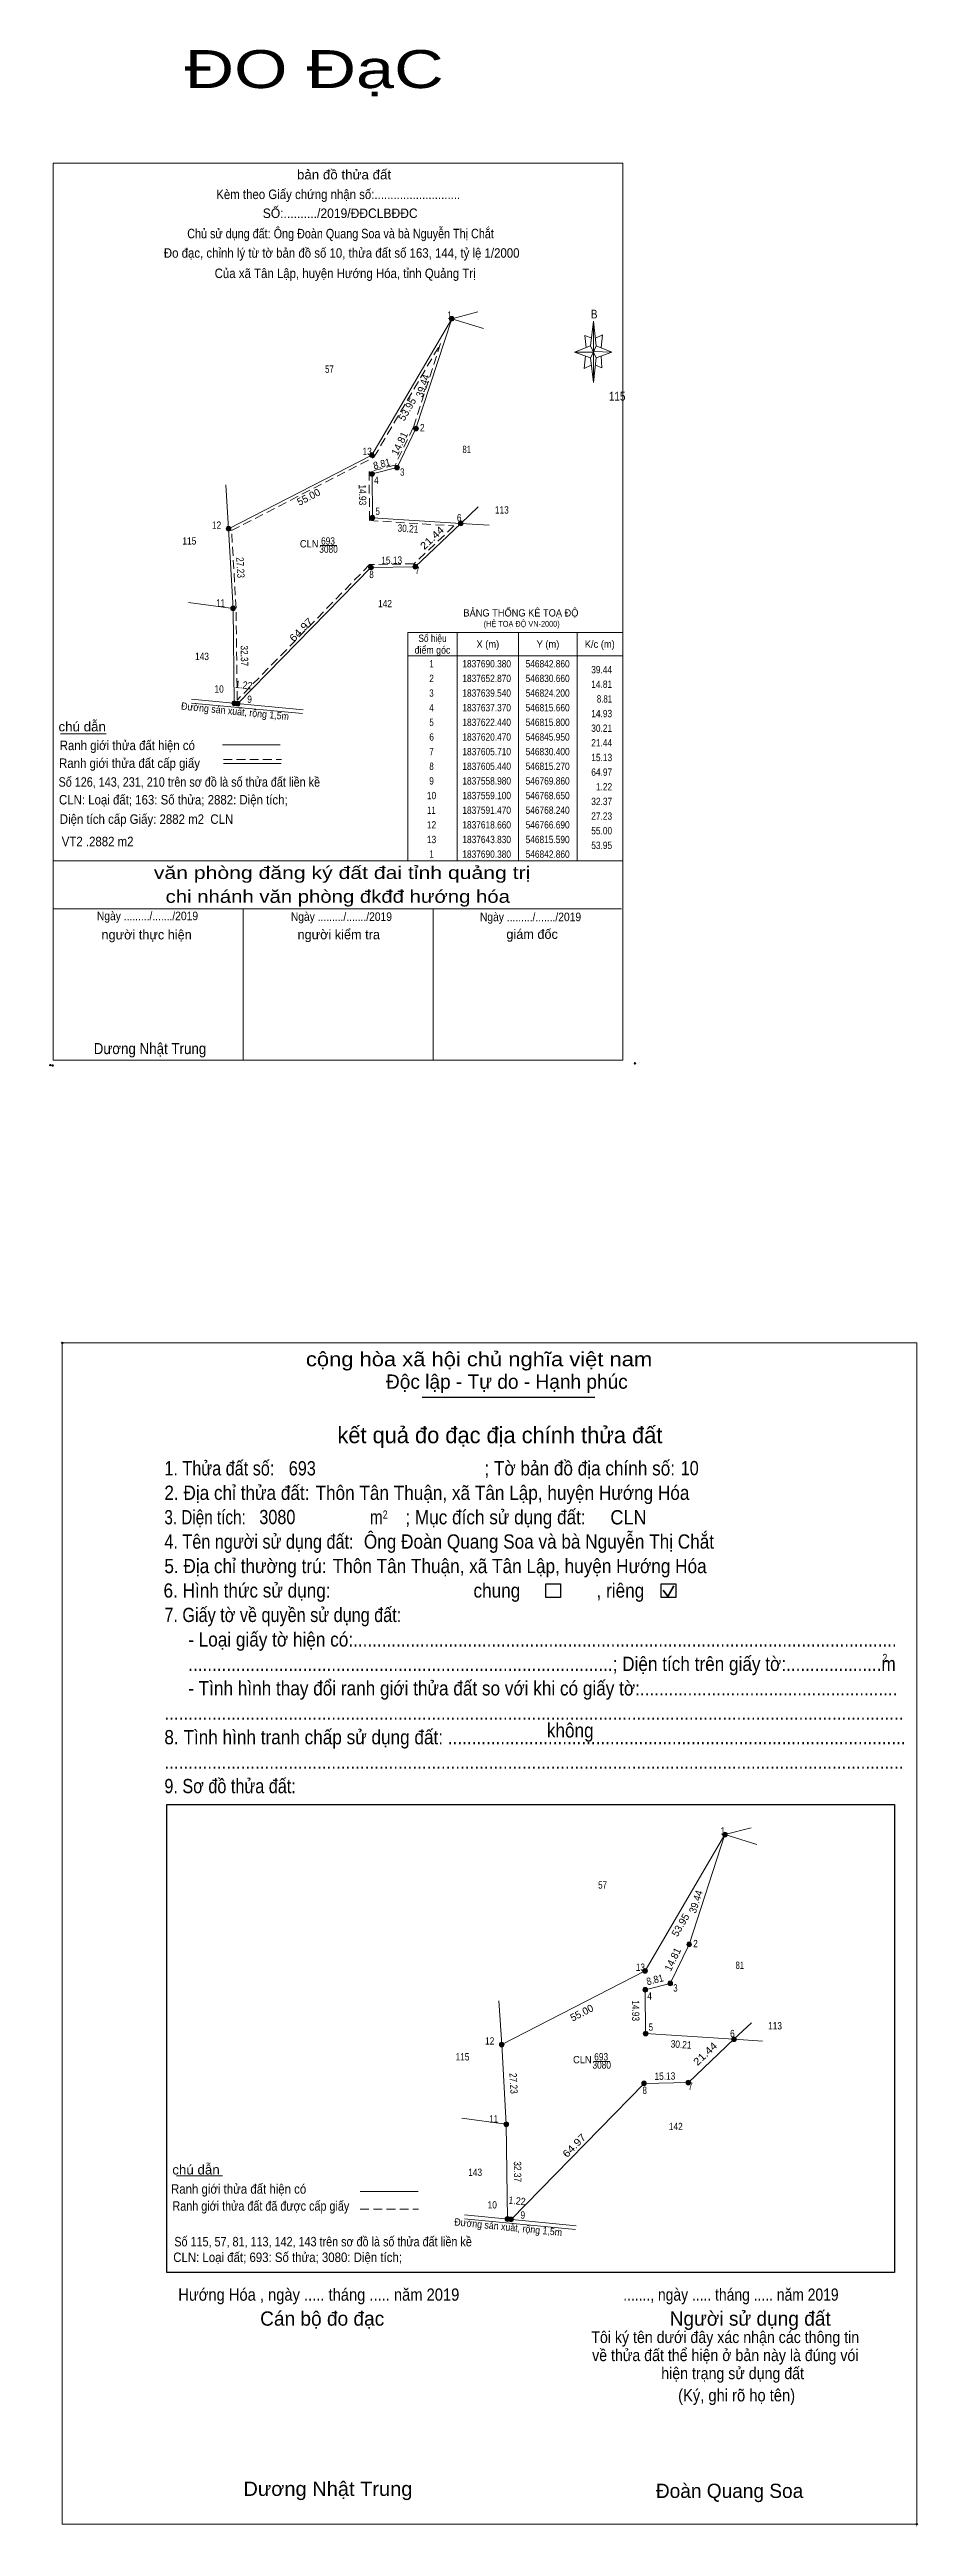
# Model space of a CAD drawing. Header units: metres. Extents: x 546706 to 547002, y 1836937 to 1837782.
import ezdxf
from ezdxf.enums import TextEntityAlignment as Align

# ---------------------------------------------------------------- set-up
doc = ezdxf.new("R2010")
doc.units = ezdxf.units.M
doc.header["$PDMODE"] = 32
doc.header["$PDSIZE"] = 0.5
doc.linetypes.add('MEDIUM_DASHED', pattern=[4.5, 3, -1.5])
for name, color, linetype, lineweight in [('1', 7, 'MEDIUM_DASHED', 13), ('10', 7, 'Continuous', 13), ('17', 7, 'Continuous', 13), ('2', 7, 'Continuous', 25), ('5', 7, 'Continuous', 13), ('6', 7, 'Continuous', 13), ('63', 7, 'Continuous', 13)]:
    doc.layers.add(name, color=color, linetype=linetype, lineweight=lineweight)

msp = doc.modelspace()

# ---------------------------------------------------------------- hatches: boundary and pattern name
at = {"layer": '63'}
for points in [[(546843.66, 1837690.38, 1), (546842.06, 1837690.38, 1)], [(546831.46, 1837652.87, 1), (546829.86, 1837652.87, 1)], [(546816.39, 1837643.83, 1), (546814.79, 1837643.83, 1)], [(546825, 1837639.54, 1), (546823.4, 1837639.54, 1)], [(546816.46, 1837637.37, 1), (546814.86, 1837637.37, 1)], [(546816.6, 1837622.44, 1), (546815, 1837622.44, 1)], [(546767.49, 1837618.66, 1), (546765.89, 1837618.66, 1)], [(546846.75, 1837620.47, 1), (546845.15, 1837620.47, 1)], [(546816.07, 1837605.44, 1), (546814.47, 1837605.44, 1)], [(546831.2, 1837605.71, 1), (546829.6, 1837605.71, 1)], [(546769.04, 1837591.47, 1), (546767.44, 1837591.47, 1)], [(546769.45, 1837559.1, 1), (546767.85, 1837559.1, 1)], [(546770.66, 1837558.98, 1), (546769.06, 1837558.98, 1)], [(546936.88, 1837172.84, 1), (546935.28, 1837172.84, 1)], [(546924.68, 1837135.33, 1), (546923.08, 1837135.33, 1)], [(546909.61, 1837126.29, 1), (546908.01, 1837126.29, 1)], [(546909.68, 1837119.83, 1), (546908.08, 1837119.83, 1)], [(546918.22, 1837122, 1), (546916.62, 1837122, 1)], [(546860.71, 1837101.12, 1), (546859.11, 1837101.12, 1)], [(546909.82, 1837104.9, 1), (546908.22, 1837104.9, 1)], [(546939.97, 1837102.93, 1), (546938.37, 1837102.93, 1)], [(546909.29, 1837087.9, 1), (546907.69, 1837087.9, 1)], [(546924.42, 1837088.17, 1), (546922.82, 1837088.17, 1)], [(546862.26, 1837073.93, 1), (546860.66, 1837073.93, 1)], [(546862.67, 1837041.56, 1), (546861.07, 1837041.56, 1)], [(546863.88, 1837041.44, 1), (546862.28, 1837041.44, 1)]]:
    msp.add_hatch(color=256, dxfattribs=at).paths.add_polyline_path(points)

# ---------------------------------------------------------------- linework, layer by layer
at = {"layer": '1'}
msp.add_lwpolyline([(546839.05, 1837681.9), (546829.73, 1837653.24), (546823.5, 1837640.39), (546814.65, 1837638.15), (546814.81, 1837621.5), (546843.6, 1837619.62), (546829.99, 1837606.7), (546814.84, 1837606.43), (546769.64, 1837560.18), (546769.24, 1837591.5), (546767.73, 1837618.07), (546816.31, 1837643.07)], close=True, dxfattribs=at)
at = {"layer": '10'}
for p, q in [((546845.95, 1837620.47), (546851.93, 1837626.14)), ((546766.69, 1837618.66), (546768.24, 1837591.47)), ((546845.95, 1837620.47), (546855.63, 1837619.84)), ((546753.07, 1837593.51), (546768.24, 1837591.47)), ((546768.65, 1837559.1), (546768.24, 1837591.47)), ((546754, 1837560.53), (546792.11, 1837556.8)), ((546754.03, 1837559.16), (546791.91, 1837555.54)), ((546939.17, 1837102.93), (546945.15, 1837108.6)), ((546859.91, 1837101.12), (546861.46, 1837073.93)), ((546939.17, 1837102.93), (546948.85, 1837102.3)), ((546846.29, 1837075.97), (546861.46, 1837073.93)), ((546861.87, 1837041.56), (546861.46, 1837073.93)), ((546847.22, 1837042.99), (546885.33, 1837039.26)), ((546847.25, 1837041.62), (546885.13, 1837038))]:
    msp.add_line(p, q, dxfattribs=at)
for points in [[(546851.81, 1837692.69), (546842.86, 1837690.38), (546815.59, 1837643.83), (546766.69, 1837618.66), (546765.71, 1837633.61)], [(546853.75, 1837687), (546842.86, 1837690.38), (546830.66, 1837652.87), (546824.2, 1837639.54), (546815.66, 1837637.37)], [(546845.95, 1837620.47), (546815.8, 1837622.44), (546815.66, 1837637.37)], [(546845.95, 1837620.47), (546830.4, 1837605.71), (546815.27, 1837605.44), (546769.86, 1837558.98)], [(546945.03, 1837175.15), (546936.08, 1837172.84), (546908.81, 1837126.29), (546859.91, 1837101.12), (546858.93, 1837116.07)], [(546946.97, 1837169.46), (546936.08, 1837172.84), (546923.88, 1837135.33), (546917.42, 1837122), (546908.88, 1837119.83)], [(546939.17, 1837102.93), (546909.02, 1837104.9), (546908.88, 1837119.83)], [(546939.17, 1837102.93), (546923.62, 1837088.17), (546908.49, 1837087.9), (546863.08, 1837041.44)]]:
    msp.add_lwpolyline(points, dxfattribs=at)
at = {"layer": '17'}
for p, q in [((546709.32, 1837548.6), (546724.96, 1837548.6)), ((546748.93, 1837056.34), (546764.58, 1837056.34))]:
    msp.add_line(p, q, dxfattribs=at)
at = {"layer": '2'}
for p, q in [((546832.74, 1837322.21), (546891.71, 1837322.21)), ((546745.67, 1837183.13), (546993.94, 1837183.13)), ((546993.94, 1837183.13), (546993.94, 1837023.32))]:
    msp.add_line(p, q, dxfattribs=at)
at = {"layer": '2', "lineweight": 35}
for p, q in [((546914.99, 1837256.29), (546916.65, 1837254.13)), ((546916.65, 1837254.13), (546918.67, 1837257.74))]:
    msp.add_line(p, q, dxfattribs=at)
at = {"layer": '2', "lineweight": 13}
msp.add_lwpolyline([(546709.92, 1837340.71), (547001.53, 1837340.71), (547001.53, 1836937.37), (546709.92, 1836937.37)], close=True, dxfattribs=at)
at = {"layer": '2'}
for points in [[(546874.94, 1837258.44), (546879.95, 1837258.44), (546879.95, 1837253.77), (546874.94, 1837253.77)], [(546914.34, 1837258.44), (546919.35, 1837258.44), (546919.35, 1837253.77), (546914.34, 1837253.77)]]:
    msp.add_lwpolyline(points, close=True, dxfattribs=at)
msp.add_lwpolyline([(546993.94, 1837023.32), (546745.67, 1837023.32), (546745.67, 1837183.13)], dxfattribs=at)
for p in [(546709.92, 1837340.71), (547001.53, 1836937.37)]:
    msp.add_point(p, dxfattribs=at)
at = {"layer": '5'}
for p, q in [((546890.19, 1837681.17), (546891.27, 1837689.6)), ((546890.19, 1837677.07), (546884.79, 1837679.01)), ((546892.13, 1837677.07), (546891.27, 1837668.65)), ((546894.08, 1837673.61), (546891.92, 1837674.48)), ((546892.13, 1837681.17), (546897.53, 1837679.01)), ((546893.86, 1837677.72), (546894.08, 1837673.61)), ((546706.88, 1837505.27), (546901.28, 1837505.27)), ((546706.88, 1837488.85), (546900.84, 1837488.85)), ((546706.88, 1837488.85), (546900.84, 1837488.85)), ((546706.88, 1837488.85), (546900.84, 1837488.85)), ((546771.68, 1837437.23), (546771.68, 1837488.85)), ((546836.48, 1837437.23), (546836.48, 1837488.85))]:
    msp.add_line(p, q, dxfattribs=at)
for points in [[(546706.88, 1837743.51), (546901.28, 1837743.51), (546901.28, 1837437.23), (546706.88, 1837437.23)], [(546891.27, 1837689.6), (546892.13, 1837681.17), (546891.27, 1837679.01)], [(546891.27, 1837679.01), (546884.79, 1837679.01), (546890.19, 1837681.17), (546892.13, 1837677.07), (546897.53, 1837679.01), (546891.27, 1837679.23)], [(546891.27, 1837679.01), (546891.27, 1837668.65), (546890.19, 1837677.07)]]:
    msp.add_lwpolyline(points, close=True, dxfattribs=at)
for points in [[(546890.62, 1837683.77), (546888.24, 1837684.63), (546888.68, 1837680.53)], [(546891.92, 1837683.77), (546894.29, 1837684.85), (546893.86, 1837680.53)], [(546891.27, 1837679.01), (546890.19, 1837681.17), (546884.79, 1837679.01)], [(546888.46, 1837677.72), (546888.03, 1837673.4), (546890.4, 1837674.48)], [(546891.27, 1837679.01), (546892.13, 1837677.07), (546897.53, 1837679.01)], [(546901.28, 1837437.23), (546706.88, 1837437.23), (546706.88, 1837488.85)]]:
    msp.add_lwpolyline(points, dxfattribs=at)
for p in [(546705.86, 1837435.56), (546706.72, 1837435.41)]:
    msp.add_point(p, dxfattribs=at)
at = {"layer": '6'}
for p, q in [((546764.62, 1837544.84), (546784.36, 1837544.84)), ((546764.92, 1837538.52), (546784.67, 1837538.52)), ((546811.61, 1837051.01), (546831.36, 1837051.01))]:
    msp.add_line(p, q, dxfattribs=at)
at = {"layer": '6', "linetype": 'MEDIUM_DASHED'}
for p, q in [((546764.92, 1837539.85), (546784.79, 1837539.85)), ((546811.61, 1837044.95), (546831.48, 1837044.95))]:
    msp.add_line(p, q, dxfattribs=at)
at = {"layer": '6'}
msp.add_point((546905.38, 1837436.15), dxfattribs=at)
at = {"layer": '63'}
for p, q in [((546797.97, 1837612.95), (546803.62, 1837612.95)), ((546844.68, 1837583.27), (546844.68, 1837505.27)), ((546865.68, 1837583.27), (546865.68, 1837505.27)), ((546885.68, 1837583.27), (546885.68, 1837505.27)), ((546827.88, 1837575.27), (546901.28, 1837575.27)), ((546891.19, 1837095.41), (546896.84, 1837095.41))]:
    msp.add_line(p, q, dxfattribs=at)
msp.add_lwpolyline([(546827.88, 1837583.27), (546901.28, 1837583.27), (546901.28, 1837505.27), (546827.88, 1837505.27)], close=True, dxfattribs=at)
for centre in [(546842.86, 1837690.38), (546830.66, 1837652.87), (546815.59, 1837643.83), (546824.2, 1837639.54), (546815.66, 1837637.37), (546815.8, 1837622.44), (546766.69, 1837618.66), (546845.95, 1837620.47), (546815.27, 1837605.44), (546830.4, 1837605.71), (546768.24, 1837591.47), (546768.65, 1837559.1), (546769.86, 1837558.98), (546936.08, 1837172.84), (546923.88, 1837135.33), (546908.81, 1837126.29), (546908.88, 1837119.83), (546917.42, 1837122), (546859.91, 1837101.12), (546909.02, 1837104.9), (546939.17, 1837102.93), (546908.49, 1837087.9), (546923.62, 1837088.17), (546861.46, 1837073.93), (546861.87, 1837041.56), (546863.08, 1837041.44)]:
    msp.add_circle(centre, 0.8, dxfattribs=at)

# ---------------------------------------------------------------- texts
at = {"layer": '1'}
for s, height, width, p in [('57', 2.5, 0.8, (546801.11, 1837671.92)), ('115', 3, 0.85, (546899.31, 1837662.42)), ('81', 2.5, 0.75, (546847.955, 1837644.51)), ('113', 2.5, 0.85, (546859.96, 1837623.84)), ('115', 2.5, 0.85, (546753.31, 1837613.26)), ('CLN', 2.5, 0.95, (546794.205, 1837612.29)), ('693', 2.5, 0.85, (546800.63, 1837613.26)), ('3080', 2.5, 0.85, (546800.815, 1837610.46)), ('142', 2.5, 0.85, (546820.08, 1837591.87)), ('143', 2.5, 0.85, (546757.63, 1837573.83)), ('57', 2.5, 0.8, (546894.33, 1837154.38)), ('81', 2.5, 0.75, (546941.175, 1837126.97)), ('113', 2.5, 0.85, (546953.18, 1837106.3)), ('115', 2.5, 0.85, (546846.53, 1837095.72)), ('693', 2.5, 0.85, (546893.85, 1837095.72)), ('CLN', 2.5, 0.95, (546887.425, 1837094.75)), ('3080', 2.5, 0.85, (546894.035, 1837092.92)), ('142', 2.5, 0.85, (546919.31, 1837071.92)), ('143', 2.5, 0.85, (546850.85, 1837056.29))]:
    msp.add_text(s, height=height, dxfattribs=dict(at, width=width)).set_placement(p, align=Align.CENTER)
for s, height, width, p in [('BẢNG THỐNG KÊ TOẠ ĐỘ ', 2.484, 0.95, (546846.83, 1837588.7)), ('(HỆ TOẠ ĐỘ VN-2000)', 2.009, 0.9, (546853.75, 1837585.2))]:
    msp.add_text(s, height=height, dxfattribs=dict(at, width=width)).set_placement(p)
at = {"layer": '2'}
for s, height, width, p in [('cộng hòa xã hội chủ nghĩa việt nam', 4.867, 1.15, (546793.09, 1837332.73)), ('1. Thửa đất số:', 4.867, 0.85, (546744.79, 1837295.46)), ('693', 4.87, 0.85, (546787.24, 1837295.46)), ('; Tờ bản đồ địa chính số:', 4.867, 0.9, (546854, 1837295.46)), ('10', 4.867, 0.85, (546920.99, 1837295.52)), ('2. Địa chỉ thửa đất:', 4.867, 0.9, (546744.79, 1837287.11)), ('Thôn Tân Thuận, xã Tân Lập, huyện Hướng Hóa', 4.867, 0.9, (546796.37, 1837287.11)), ('; Mục đích sử dụng đất:', 4.867, 0.9, (546827.02, 1837278.76)), ('4. Tên người sử dụng đất:', 4.867, 0.85, (546744.79, 1837270.44)), ('3. Diện tích:', 4.867, 0.8, (546744.79, 1837278.76)), ('3080', 4.87, 0.85, (546777.19, 1837278.82)), ('Ông Đoàn Quang Soa và bà Nguyễn Thị Chắt', 4.867, 0.9, (546812.87, 1837270.46)), ('m', 4.867, 0.8, (546814.94, 1837278.76)), ('2', 2.781, 0.8, (546819.32, 1837280.71)), (' CLN', 4.867, 0.95, (546895.27, 1837278.73)), ('5. Địa chỉ thường trú:', 4.867, 0.9, (546744.79, 1837262.09)), ('Thôn Tân Thuận, xã Tân Lập, huyện Hướng Hóa', 4.867, 0.9, (546802.25, 1837262.09)), ('6. Hình thức sử dụng:', 4.867, 0.9, (546744.5, 1837253.74)), ('chung                , riêng', 4.867, 0.9, (546850.28, 1837253.74)), ('7. Giấy tờ về quyền sử dụng đất:', 4.867, 0.85, (546744.79, 1837245.4)), ('     - Loại giấy tờ hiện có:..................................................................................................................', 4.867, 0.9, (546744.79, 1837237.03)), ('     .........................................................................................; Diện tích trên giấy tờ:....................m', 4.867, 0.9, (546744.79, 1837228.7)), ('2', 2.781, 0.8, (546989.84, 1837231.75)), ('     - Tình hình thay đổi ranh giới thửa đất so với khi có giấy tờ:......................................................', 4.867, 0.9, (546744.79, 1837220.35)), ('8. Tình hình tranh chấp sử dụng đất: ................................................................................................', 4.867, 0.9, (546744.79, 1837203.66)), ('...........................................................................................................................................................', 4.867, 0.9, (546744.79, 1837212.02)), ('không', 4.868, 0.9, (546875.32, 1837205.98)), ('9. Sơ đồ thửa đất:', 4.867, 0.85, (546744.79, 1837186.97)), ('...........................................................................................................................................................', 4.867, 0.9, (546744.79, 1837195.32)), ('Hướng Hóa , ngày ..... tháng ..... năm 2019', 4.169, 0.9, (546749.54, 1837013.69)), ('......., ngày ..... tháng ..... năm 2019', 4.169, 0.85, (546901.38, 1837013.69)), ('(Ký, ghi rõ họ tên)', 4.172, 0.9, (546920.12, 1836979.32)), ('Dương Nhật Trung', 4.867, 1.05, (546771.76, 1836947.05))]:
    msp.add_text(s, height=height, dxfattribs=dict(at, width=width)).set_placement(p)
for s, height, p in [('Độc lập - Tự do - Hạnh phúc', 4.867, (546820.42, 1837325.05)), ('Cán bộ đo đạc', 4.868, (546777.47, 1837005.16)), ('Người sử dụng đất', 4.867, (546917.24, 1837005.16)), ('Đoàn Quang Soa', 4.867, (546912.52, 1836946.34))]:
    msp.add_text(s, height=height, dxfattribs=at).set_placement(p)
for s, height, p in [('kết quả đo đạc địa chính thửa đất', 5.564, (546859.29, 1837306.46)), ('.', 1.391, (547001.516, 1836936.61))]:
    msp.add_text(s, height=height, dxfattribs=at).set_placement(p, align=Align.CENTER)
at = {"layer": '2', "width": 0.9}
for s, p in [('Tôi ký tên dưới đây xác nhận các thông tin', (546936.18, 1836999.23)), ('về thửa đất thể hiện ở bản này là đúng vói', (546936.215, 1836993.06)), ('hiện trạng sử dụng đất', (546938.705, 1836986.9))]:
    msp.add_text(s, height=4.021, dxfattribs=at).set_placement(p, align=Align.CENTER)
at = {"layer": '5'}
for s, height, width, p in [('ĐO ĐạC', 12.96, 1.35, (546795.9, 1837769.13)), ('bản đồ thửa đất', 3.24, 1.05, (546806.105, 1837737.95)), ('Kèm theo Giấy chứng nhận số:...........................', 3.24, 0.9, (546804.115, 1837731.23)), ('SỐ:........../2019/ĐĐCLBĐĐC', 3.24, 0.95, (546804.795, 1837724.77)), ('Chủ sử dụng đất: Ông Đoàn Quang Soa và bà Nguyễn Thị Chắt', 3.24, 0.85, (546804.905, 1837717.83)), ('Đo đạc, chỉnh lý từ tờ bản đồ số 10, thửa đất số 163, 144, tỷ lệ 1/2000 ', 3.24, 0.9, (546805.84, 1837711.2)), ('Của xã Tân Lập, huyện Hướng Hóa, tỉnh Quảng Trị', 3.24, 0.9, (546806.485, 1837704.26)), ('B', 2.976, 0.85, (546891.46, 1837690.46)), ('văn phòng đăng ký đất đai tỉnh quảng trị', 4.32, 1.25, (546805.43, 1837499.09)), ('chi nhánh văn phòng đkđđ hướng hóa', 4.32, 1.2, (546803.96, 1837490.96)), ('Ngày ........./......./2019', 2.916, 0.9, (546739.025, 1837485.03)), ('Ngày ........./......./2019', 2.916, 0.9, (546805.205, 1837484.79)), ('Ngày ........./......./2019', 2.916, 0.9, (546869.745, 1837484.69)), ('Dương Nhật Trung', 3.78, 0.9, (546739.885, 1837439.3))]:
    msp.add_text(s, height=height, dxfattribs=dict(at, width=width)).set_placement(p, align=Align.CENTER)
for s, p in [('người thực hiện', (546738.73, 1837478.46)), ('người kiểm tra', (546804.305, 1837478.51)), ('giám đốc', (546870.285, 1837478.64))]:
    msp.add_text(s, height=3.24, dxfattribs=at).set_placement(p, align=Align.CENTER)
at = {"layer": '6'}
for s, width, p in [('chú dẫn', 1.05, (546708.65, 1837549.49)), ('Ranh giới thửa đất hiện có ', 0.9, (546709.08, 1837543.09)), ('Ranh giới thửa đất cấp giấy', 0.9, (546708.86, 1837537.01)), ('Số 126, 143, 231, 210 trên sơ đồ là số thửa đất liền kề', 0.85, (546708.68, 1837530.59)), ('CLN: Loại đất; 163: Số thửa; 2882: Diện tích;', 0.9, (546708.83, 1837524.53)), ('Diện tích cấp Giấy: 2882 m2  CLN', 0.9, (546709.11, 1837517.91)), (' VT2 .2882 m2', 0.9, (546708.68, 1837510.28)), ('chú dẫn', 1.05, (546747.49, 1837056.79)), ('Ranh giới thửa đất hiện có ', 0.9, (546747.06, 1837050.22)), ('Ranh giới thửa đất đã được cấp giấy', 0.85, (546747.55, 1837044.41)), ('CLN: Loại đất; 693: Số thửa; 3080: Diện tích;', 0.9, (546747.82, 1837026.89)), ('Số 115, 57, 81, 113, 142, 143 trên sơ đồ là số thửa đất liền kề', 0.85, (546748.19, 1837032.23))]:
    msp.add_text(s, height=3.24, dxfattribs=dict(at, width=width)).set_placement(p)
at = {"layer": '63'}
for s, width, p in [(' 1', 0.75, (546842.86, 1837690.38)), (' 2', 0.85, (546833.6, 1837651.91)), (' 13', 0.85, (546815.59, 1837643.83)), (' 3', 0.8, (546826.72, 1837636.78)), (' 4', 0.85, (546817.94, 1837634)), (' 5', 0.8, (546818.32, 1837623.4)), (' 6', 0.85, (546846.19, 1837621.19)), (' 12', 0.85, (546764.17, 1837618.66)), (' 7', 0.8, (546831.84, 1837603.18)), (' 8', 0.8, (546816.23, 1837601.83)), (' 11', 0.8, (546765.48, 1837592.07)), ('39.44', 0.85, (546897.58, 1837569.33)), (' 10', 0.85, (546765.05, 1837562.71)), ('14.81', 0.85, (546897.58, 1837564.33)), (' 9', 0.85, (546774.67, 1837559.22)), ('14.93', 0.85, (546897.59, 1837554.33)), ('8.81', 0.8, (546897.59, 1837559.33)), ('30.21', 0.85, (546897.58, 1837549.33)), ('21.44', 0.85, (546897.58, 1837544.33)), ('15.13', 0.85, (546897.59, 1837539.33)), ('64.97', 0.85, (546897.59, 1837534.33)), ('1.22', 0.85, (546897.6, 1837529.33)), ('32.37', 0.85, (546897.59, 1837524.33)), ('27.23', 0.85, (546897.59, 1837519.33)), ('55.00', 0.85, (546897.58, 1837514.33)), ('53.95', 0.85, (546897.59, 1837509.33)), (' 1', 0.75, (546936.08, 1837172.84)), (' 2', 0.85, (546926.82, 1837134.37)), (' 13', 0.85, (546908.81, 1837126.29)), (' 4', 0.85, (546911.16, 1837116.46)), (' 3', 0.8, (546919.94, 1837119.24)), (' 5', 0.8, (546911.54, 1837105.86)), (' 12', 0.85, (546857.39, 1837101.12)), (' 6', 0.85, (546939.41, 1837103.65)), (' 8', 0.8, (546909.45, 1837084.29)), (' 7', 0.8, (546925.06, 1837085.64)), (' 11', 0.8, (546858.7, 1837074.53)), (' 10', 0.85, (546858.27, 1837045.17)), (' 9', 0.85, (546867.89, 1837041.68))]:
    msp.add_text(s, height=2.5, dxfattribs=dict(at, width=width)).set_placement(p, align=Align.RIGHT)
for s, rotation, width, p in [('39.44', 71.983, 0.95, (546834.128, 1837667.078)), ('8.81', 14.257, 0.9, (546819.272, 1837639.617)), ('14.93', 270.537, 0.85, (546811.164, 1837630.242)), ('30.21', 356.262, 0.85, (546827.834, 1837617.477)), ('21.44', 43.507, 1.15, (546836.994, 1837614.627)), ('27.23', 273.263, 0.85, (546769.507, 1837605.351)), ('15.13', 1.022, 0.85, (546822.388, 1837606.664)), ('64.97', 45.655, 1.15, (546792.339, 1837583.326)), ('32.37', 270.726, 0.85, (546770.866, 1837575.261)), ('1.22', 354.336, 0.9, (546771.802, 1837564.08)), ('Đường sản xuất, rộng 1,5m', 354.336, 0.9, (546768.792, 1837555.122)), ('39.44', 71.983, 0.95, (546927.348, 1837149.538)), ('8.81', 14.257, 0.9, (546912.492, 1837122.077)), ('14.93', 270.537, 0.85, (546904.384, 1837112.702)), ('30.21', 356.262, 0.85, (546921.054, 1837099.937)), ('21.44', 43.507, 1.15, (546930.214, 1837097.087)), ('27.23', 273.263, 0.85, (546862.727, 1837087.811)), ('15.13', 1.022, 0.85, (546915.608, 1837089.124)), ('64.97', 45.655, 1.15, (546885.559, 1837065.786)), ('32.37', 270.726, 0.85, (546864.086, 1837057.721)), ('1.22', 354.336, 0.9, (546865.022, 1837046.54)), ('Đường sản xuất, rộng 1,5m', 354.336, 0.9, (546862.012, 1837037.582))]:
    msp.add_text(s, height=2.5, rotation=rotation, dxfattribs=dict(at, width=width)).set_placement(p, align=Align.CENTER)
for s, rotation, p in [('53.95', 59.637, (546828.764, 1837658.858)), ('14.81', 64.144, (546826.196, 1837647.225)), ('55.00', 27.236, (546794.588, 1837628.405)), ('53.95', 59.637, (546921.984, 1837141.318)), ('14.81', 64.144, (546919.416, 1837129.685)), ('55.00', 27.236, (546887.808, 1837110.865))]:
    msp.add_text(s, height=2.5, rotation=rotation, dxfattribs=at).set_placement(p, align=Align.CENTER)
for s, width, p in [('Số hiệu', 0.85, (546836.29, 1837580.03)), ('X (m)', 0.95, (546855.18, 1837578.03)), ('Y (m)', 0.95, (546875.695, 1837578.03)), ('K/c (m)', 0.95, (546893.37, 1837578.03)), ('điểm góc', 0.9, (546836.29, 1837576.03)), (' 1', 0.75, (546835.575, 1837571.33)), ('1837690.380', 0.85, (546854.78, 1837571.33)), ('546842.860', 0.85, (546875.585, 1837571.33)), (' 3', 0.8, (546835.57, 1837561.33)), (' 2', 0.85, (546835.59, 1837566.33)), ('1837652.870', 0.85, (546854.78, 1837566.33)), ('1837639.540', 0.85, (546854.78, 1837561.33)), ('546830.660', 0.85, (546875.585, 1837566.33)), ('546824.200', 0.85, (546875.585, 1837561.33)), (' 4', 0.85, (546835.575, 1837556.33)), ('1837637.370', 0.85, (546854.78, 1837556.33)), ('546815.660', 0.85, (546875.585, 1837556.33)), (' 5', 0.8, (546835.59, 1837551.33)), (' 6', 0.85, (546835.59, 1837546.33)), ('1837622.440', 0.85, (546854.78, 1837551.33)), ('1837620.470', 0.85, (546854.78, 1837546.33)), ('546815.800', 0.85, (546875.585, 1837551.33)), ('546845.950', 0.85, (546875.585, 1837546.33)), (' 8', 0.8, (546835.59, 1837536.33)), (' 7', 0.8, (546835.59, 1837541.33)), ('1837605.710', 0.85, (546854.78, 1837541.33)), ('1837605.440', 0.85, (546854.78, 1837536.33)), ('546830.400', 0.85, (546875.585, 1837541.33)), ('546815.270', 0.85, (546875.585, 1837536.33)), (' 9', 0.85, (546835.575, 1837531.33)), ('1837558.980', 0.85, (546854.78, 1837531.33)), ('546769.860', 0.85, (546875.585, 1837531.33)), (' 10', 0.85, (546835.575, 1837526.33)), (' 11', 0.8, (546835.575, 1837521.33)), ('1837559.100', 0.85, (546854.78, 1837526.33)), ('1837591.470', 0.85, (546854.78, 1837521.33)), ('546768.650', 0.85, (546875.585, 1837526.33)), ('546768.240', 0.85, (546875.585, 1837521.33)), (' 12', 0.85, (546835.57, 1837516.33)), (' 13', 0.85, (546835.59, 1837511.33)), ('1837618.660', 0.85, (546854.78, 1837516.33)), ('1837643.830', 0.85, (546854.78, 1837511.33)), ('546766.690', 0.85, (546875.585, 1837516.33)), ('546815.590', 0.85, (546875.585, 1837511.33)), (' 1', 0.75, (546835.575, 1837506.33)), ('1837690.380', 0.85, (546854.78, 1837506.33)), ('546842.860', 0.85, (546875.585, 1837506.33))]:
    msp.add_text(s, height=2.5, dxfattribs=dict(at, width=width)).set_placement(p, align=Align.CENTER)

doc.saveas('drawing.dxf')
